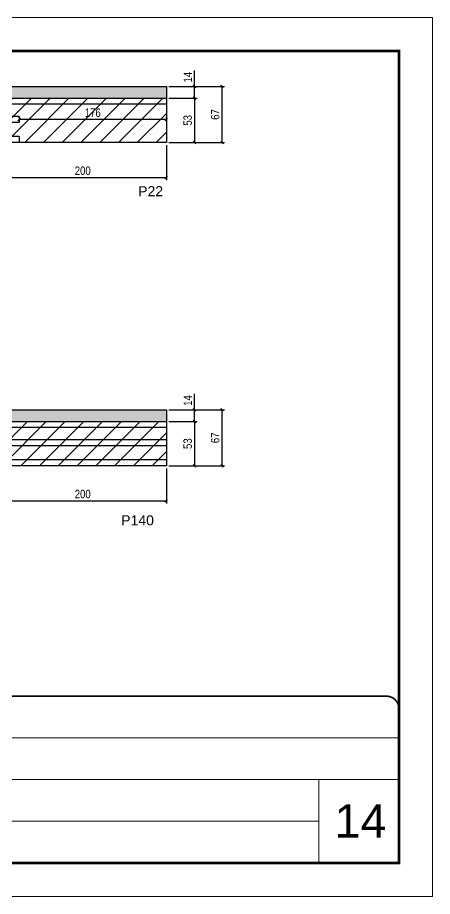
# Model space of a CAD drawing. Extents: x 3330 to 22105, y 1197 to 30204.
# Drawn here: x 15433 to 15930, y 25317 to 26367 of the extents above; entities that cross this region are included whole.
import ezdxf

# ---------------------------------------------------------------- set-up
doc = ezdxf.new("R2010")
doc.units = 0
doc.linetypes.add('CONTINUO', pattern=[0])
doc.linetypes.add('DASHED', pattern=[0.75, 0.5, -0.25])
for name, color, linetype in [('5', 5, 'Continuous'), ('COTA', 241, 'Continuous'), ('Painéis', 200, 'Continuous'), ('SARR_2.2x7', 40, 'Continuous')]:
    doc.layers.add(name, color=color, linetype=linetype)
for name, color, linetype, lineweight in [('CARIMBO', 255, 'Continuous', 9), ('Folhas', 255, 'Continuous', 9), ('Hachura', 251, 'Continuous', 9), ('SARRAFO DE PRESSAO', 251, 'DASHED', 9)]:
    doc.layers.add(name, color=color, linetype=linetype, lineweight=lineweight)
doc.styles.add('ARIAL', font='arial.ttf')
doc.styles.add('COTA TECNICA', font='techl___.ttf', dxfattribs={"height": 10})
doc.styles.get("Standard").update_dxf_attribs({"font": 'arial.ttf'})
doc.dimstyles.new('PAINEL', dxfattribs={"dimtxt": 10, "dimasz": 3, "dimexe": 3, "dimexo": 3, "dimgap": 3, "dimtad": 1, "dimdec": 1, "dimzin": 12, "dimdsep": 46, "dimtxsty": 'COTA TECNICA', "dimblk1": 'OBLIQUE', "dimblk2": 'OBLIQUE', "dimsah": 1, "dimcen": 0.9, "dimclrd": 4, "dimclre": 4, "dimclrt": 240, "dimadec": 1, "dimazin": 3, "dimtfac": 1, "dimtdec": 1, "dimtmove": 0, "dimatfit": 3, "dimfxl": 1, "dimtolj": 1, "dimtzin": 12, "dimarcsym": 0})

# ---------------------------------------------------------------- blocks, each defined once
blk = doc.blocks.new('9999999999')
at = {"color": 30, "linetype": 'CONTINUO'}
for p, q in [((98564.6, 34379.6), (99584, 34379.6)), ((98564.6, 34329.8), (99488, 34329.8)), ((99584, 34329.8), (99488, 34329.8)), ((99488, 34329.8), (99488, 34230.2)), ((98564.6, 34280), (99488, 34280))]:
    blk.add_line(p, q, dxfattribs=at)
at = {"color": 30, "linetype": 'CONTINUO', "const_width": 2}
blk.add_lwpolyline([(99584, 34230.2), (99584, 34414.4, 0.414214), (99569, 34429.4), (98229, 34429.4, 0.414214), (98214, 34414.4), (98214, 34245.2, 0.414214), (98229, 34230.2), (99584, 34230.2)], format="xyb", dxfattribs=at)
at = {"layer": 'Folhas'}
blk.add_lwpolyline([(98139, 34190.2), (99624, 34190.2), (99624, 35240.2), (98139, 35240.2)], close=True, dxfattribs=at)
at = {"layer": 'Folhas', "color": 30, "const_width": 3}
blk.add_lwpolyline([(98214, 34230.2), (99584, 34230.2), (99584, 35200.2), (98214, 35200.2)], close=True, dxfattribs=at)
blk = doc.blocks.new('_Oblique')
at = {"color": 0, "linetype": 'ByBlock', "lineweight": -2}
blk.add_line((-0.5, -0.5), (0.5, 0.5), dxfattribs=at)
blk = doc.blocks.new('*D460')
at = {"layer": 'COTA', "color": 4, "linetype": 'ByBlock', "lineweight": -2, "transparency": 16777216}
for p, q in [((15614.3, 26271.1), (15648, 26271.1)), ((15645, 26271.1), (15645, 26218.1)), ((15614.3, 26218.1), (15648, 26218.1))]:
    blk.add_line(p, q, dxfattribs=at)
at = {"layer": 'Defpoints', "color": 0, "linetype": 'ByBlock', "transparency": 16777216}
for p in [(15611.3, 26271.1), (15611.3, 26218.1), (15645, 26218.1)]:
    blk.add_point(p, dxfattribs=at)
at = {"layer": 'COTA', "color": 4, "linetype": 'ByBlock', "lineweight": -2, "transparency": 16777216, "xscale": 3, "yscale": 3, "zscale": 3}
for p, rotation in [((15645, 26271.1), 90), ((15645, 26218.1), 270)]:
    blk.add_blockref('_Oblique', p, dxfattribs=dict(at, rotation=rotation))
at = {"layer": 'COTA', "color": 240, "linetype": 'ByBlock', "transparency": 16777216, "insert": (15636.8, 26244.6), "char_height": 10, "attachment_point": 5, "rotation": 90, "style": 'COTA TECNICA'}
blk.add_mtext('\\A1;53', dxfattribs=at)
blk = doc.blocks.new('*D461')
at = {"layer": 'COTA', "color": 4, "linetype": 'ByBlock', "lineweight": -2, "transparency": 16777216}
for p, q in [((15645, 26285.1), (15645, 26304.3)), ((15614.3, 26285.1), (15648, 26285.1)), ((15645, 26271.1), (15645, 26285.1)), ((15614.3, 26271.1), (15648, 26271.1))]:
    blk.add_line(p, q, dxfattribs=at)
at = {"layer": 'Defpoints', "color": 0, "linetype": 'ByBlock', "transparency": 16777216}
for p in [(15611.3, 26285.1), (15645, 26285.1), (15611.3, 26271.1)]:
    blk.add_point(p, dxfattribs=at)
at = {"layer": 'COTA', "color": 4, "linetype": 'ByBlock', "lineweight": -2, "transparency": 16777216, "xscale": 3, "yscale": 3, "zscale": 3}
for p, rotation in [((15645, 26285.1), 90), ((15645, 26271.1), 270)]:
    blk.add_blockref('_Oblique', p, dxfattribs=dict(at, rotation=rotation))
at = {"layer": 'COTA', "color": 240, "linetype": 'ByBlock', "transparency": 16777216, "insert": (15636.9, 26296.2), "char_height": 10, "attachment_point": 5, "rotation": 90, "style": 'COTA TECNICA'}
blk.add_mtext('\\A1;14', dxfattribs=at)
blk = doc.blocks.new('*D462')
at = {"layer": 'COTA', "color": 4, "linetype": 'ByBlock', "lineweight": -2, "transparency": 16777216}
for p, q in [((15614.3, 26285.1), (15680.9, 26285.1)), ((15677.9, 26218.1), (15677.9, 26285.1)), ((15614.3, 26218.1), (15680.9, 26218.1))]:
    blk.add_line(p, q, dxfattribs=at)
at = {"layer": 'Defpoints', "color": 0, "linetype": 'ByBlock', "transparency": 16777216}
for p in [(15611.3, 26285.1), (15677.9, 26285.1), (15611.3, 26218.1)]:
    blk.add_point(p, dxfattribs=at)
at = {"layer": 'COTA', "color": 4, "linetype": 'ByBlock', "lineweight": -2, "transparency": 16777216, "xscale": 3, "yscale": 3, "zscale": 3}
for p, rotation in [((15677.9, 26285.1), 90), ((15677.9, 26218.1), 270)]:
    blk.add_blockref('_Oblique', p, dxfattribs=dict(at, rotation=rotation))
at = {"layer": 'COTA', "color": 240, "linetype": 'ByBlock', "transparency": 16777216, "insert": (15669.8, 26251.6), "char_height": 10, "attachment_point": 5, "rotation": 90, "style": 'COTA TECNICA'}
blk.add_mtext('\\A1;67', dxfattribs=at)
blk = doc.blocks.new('*D463')
at = {"layer": 'COTA', "color": 4, "linetype": 'ByBlock', "lineweight": -2, "transparency": 16777216}
for p, q in [((15411.3, 26215.1), (15411.3, 26173.3)), ((15611.3, 26215.1), (15611.3, 26173.3)), ((15411.3, 26176.3), (15611.3, 26176.3))]:
    blk.add_line(p, q, dxfattribs=at)
at = {"layer": 'Defpoints', "color": 0, "linetype": 'ByBlock', "transparency": 16777216}
for p in [(15411.3, 26218.1), (15611.3, 26218.1), (15611.3, 26176.3)]:
    blk.add_point(p, dxfattribs=at)
at = {"layer": 'COTA', "color": 4, "linetype": 'ByBlock', "lineweight": -2, "transparency": 16777216, "xscale": 3, "yscale": 3, "zscale": 3, "rotation": 180}
blk.add_blockref('_Oblique', (15411.3, 26176.3), dxfattribs=at)
at = {"layer": 'COTA', "color": 4, "linetype": 'ByBlock', "lineweight": -2, "transparency": 16777216, "xscale": 3, "yscale": 3, "zscale": 3}
blk.add_blockref('_Oblique', (15611.3, 26176.3), dxfattribs=at)
at = {"layer": 'COTA', "color": 240, "linetype": 'ByBlock', "transparency": 16777216, "insert": (15511.3, 26184.4), "char_height": 10, "attachment_point": 5, "style": 'COTA TECNICA'}
blk.add_mtext('\\A1;200', dxfattribs=at)
blk = doc.blocks.new('*D464')
at = {"layer": 'COTA', "color": 4, "linetype": 'ByBlock', "lineweight": -2, "transparency": 16777216}
for p, q in [((15435.3, 26247.6), (15435.3, 26248.6)), ((15611.3, 26245.6), (15435.3, 26245.6)), ((15611.3, 26247.6), (15611.3, 26248.6))]:
    blk.add_line(p, q, dxfattribs=at)
at = {"layer": 'Defpoints', "color": 0, "linetype": 'ByBlock', "transparency": 16777216}
for p in [(15435.3, 26245.6), (15435.3, 26244.6), (15611.3, 26244.6)]:
    blk.add_point(p, dxfattribs=at)
at = {"layer": 'COTA', "color": 4, "linetype": 'ByBlock', "lineweight": -2, "transparency": 16777216, "xscale": 3, "yscale": 3, "zscale": 3, "rotation": 180}
blk.add_blockref('_Oblique', (15435.3, 26245.6), dxfattribs=at)
at = {"layer": 'COTA', "color": 4, "linetype": 'ByBlock', "lineweight": -2, "transparency": 16777216, "xscale": 3, "yscale": 3, "zscale": 3}
blk.add_blockref('_Oblique', (15611.3, 26245.6), dxfattribs=at)
at = {"layer": 'COTA', "color": 240, "linetype": 'ByBlock', "transparency": 16777216, "insert": (15523.3, 26253.7), "char_height": 10, "attachment_point": 5, "style": 'COTA TECNICA'}
blk.add_mtext('\\A1;176', dxfattribs=at)
blk = doc.blocks.new('*D467')
at = {"layer": 'COTA', "color": 4, "linetype": 'ByBlock', "lineweight": -2, "transparency": 16777216}
for p, q in [((15614.3, 25884.8), (15648, 25884.8)), ((15645, 25884.8), (15645, 25831.8)), ((15614.3, 25831.8), (15648, 25831.8))]:
    blk.add_line(p, q, dxfattribs=at)
at = {"layer": 'Defpoints', "color": 0, "linetype": 'ByBlock', "transparency": 16777216}
for p in [(15611.3, 25884.8), (15611.3, 25831.8), (15645, 25831.8)]:
    blk.add_point(p, dxfattribs=at)
at = {"layer": 'COTA', "color": 4, "linetype": 'ByBlock', "lineweight": -2, "transparency": 16777216, "xscale": 3, "yscale": 3, "zscale": 3}
for p, rotation in [((15645, 25884.8), 90), ((15645, 25831.8), 270)]:
    blk.add_blockref('_Oblique', p, dxfattribs=dict(at, rotation=rotation))
at = {"layer": 'COTA', "color": 240, "linetype": 'ByBlock', "transparency": 16777216, "insert": (15636.8, 25858.3), "char_height": 10, "attachment_point": 5, "rotation": 90, "style": 'COTA TECNICA'}
blk.add_mtext('\\A1;53', dxfattribs=at)
blk = doc.blocks.new('*D468')
at = {"layer": 'COTA', "color": 4, "linetype": 'ByBlock', "lineweight": -2, "transparency": 16777216}
for p, q in [((15645, 25898.8), (15645, 25917.9)), ((15614.3, 25898.8), (15648, 25898.8)), ((15645, 25884.8), (15645, 25898.8)), ((15614.3, 25884.8), (15648, 25884.8))]:
    blk.add_line(p, q, dxfattribs=at)
at = {"layer": 'Defpoints', "color": 0, "linetype": 'ByBlock', "transparency": 16777216}
for p in [(15611.3, 25898.8), (15645, 25898.8), (15611.3, 25884.8)]:
    blk.add_point(p, dxfattribs=at)
at = {"layer": 'COTA', "color": 4, "linetype": 'ByBlock', "lineweight": -2, "transparency": 16777216, "xscale": 3, "yscale": 3, "zscale": 3}
for p, rotation in [((15645, 25898.8), 90), ((15645, 25884.8), 270)]:
    blk.add_blockref('_Oblique', p, dxfattribs=dict(at, rotation=rotation))
at = {"layer": 'COTA', "color": 240, "linetype": 'ByBlock', "transparency": 16777216, "insert": (15636.9, 25909.9), "char_height": 10, "attachment_point": 5, "rotation": 90, "style": 'COTA TECNICA'}
blk.add_mtext('\\A1;14', dxfattribs=at)
blk = doc.blocks.new('*D469')
at = {"layer": 'COTA', "color": 4, "linetype": 'ByBlock', "lineweight": -2, "transparency": 16777216}
for p, q in [((15614.3, 25898.8), (15680.9, 25898.8)), ((15677.9, 25831.8), (15677.9, 25898.8)), ((15614.3, 25831.8), (15680.9, 25831.8))]:
    blk.add_line(p, q, dxfattribs=at)
at = {"layer": 'Defpoints', "color": 0, "linetype": 'ByBlock', "transparency": 16777216}
for p in [(15611.3, 25898.8), (15677.9, 25898.8), (15611.3, 25831.8)]:
    blk.add_point(p, dxfattribs=at)
at = {"layer": 'COTA', "color": 4, "linetype": 'ByBlock', "lineweight": -2, "transparency": 16777216, "xscale": 3, "yscale": 3, "zscale": 3}
for p, rotation in [((15677.9, 25898.8), 90), ((15677.9, 25831.8), 270)]:
    blk.add_blockref('_Oblique', p, dxfattribs=dict(at, rotation=rotation))
at = {"layer": 'COTA', "color": 240, "linetype": 'ByBlock', "transparency": 16777216, "insert": (15669.8, 25865.3), "char_height": 10, "attachment_point": 5, "rotation": 90, "style": 'COTA TECNICA'}
blk.add_mtext('\\A1;67', dxfattribs=at)
blk = doc.blocks.new('*D470')
at = {"layer": 'COTA', "color": 4, "linetype": 'ByBlock', "lineweight": -2, "transparency": 16777216}
for p, q in [((15411.3, 25828.8), (15411.3, 25787)), ((15611.3, 25828.8), (15611.3, 25787)), ((15411.3, 25790), (15611.3, 25790))]:
    blk.add_line(p, q, dxfattribs=at)
at = {"layer": 'Defpoints', "color": 0, "linetype": 'ByBlock', "transparency": 16777216}
for p in [(15411.3, 25831.8), (15611.3, 25831.8), (15611.3, 25790)]:
    blk.add_point(p, dxfattribs=at)
at = {"layer": 'COTA', "color": 4, "linetype": 'ByBlock', "lineweight": -2, "transparency": 16777216, "xscale": 3, "yscale": 3, "zscale": 3, "rotation": 180}
blk.add_blockref('_Oblique', (15411.3, 25790), dxfattribs=at)
at = {"layer": 'COTA', "color": 4, "linetype": 'ByBlock', "lineweight": -2, "transparency": 16777216, "xscale": 3, "yscale": 3, "zscale": 3}
blk.add_blockref('_Oblique', (15611.3, 25790), dxfattribs=at)
at = {"layer": 'COTA', "color": 240, "linetype": 'ByBlock', "transparency": 16777216, "insert": (15511.3, 25798.1), "char_height": 10, "attachment_point": 5, "style": 'COTA TECNICA'}
blk.add_mtext('\\A1;200', dxfattribs=at)

msp = doc.modelspace()

# ---------------------------------------------------------------- hatches: boundary and pattern name
at = {"layer": 'COTA', "linetype": 'ByBlock'}
h = msp.add_hatch(dxfattribs=at)
h.set_pattern_fill('AR-CONC', color=256, scale=0.03)
h.set_pattern_definition([(50, (-117913.5154, -7480.7943), (5.46554007, -0.47817257), [0.5715, -6.2865]), (355, (-117913.5154, -7480.7943), (-1.05730264, 5.73170536), [0.4572, -5.02921753]), (100.4514447, (-117913.06, -7480.834), (4.40823741, 5.25353256), [0.48570026, -5.34270734]), (46.1842, (-117913.5154, -7479.27), (8.13237123, -1.26126984), [0.85725, -9.42975]), (96.6355576, (-117912.838, -7479.3754), (7.122124, 7.42278374), [0.7285507, -8.01406824]), (351.184151, (-117913.5154, -7479.27), (7.122124, 7.42278374), [0.685799, -7.54379196]), (21, (-117912.7534, -7479.6513), (4.54843174, -3.06795595), [0.5715, -6.2865]), (326, (-117912.7534, -7479.6513), (1.85406085, 5.52563898), [0.4572, -5.0292]), (71.451445, (-117912.3744, -7479.907), (6.40249258, 2.45768307), [0.48570026, -5.34269813]), (37.5, (-117913.5154, -7480.7943), (0.092658098, 2.536651166), [0, -4.96824, 0, -5.1054, 0, -5.04825]), (7.5, (-117913.5154, -7480.7943), (2.004589875, 3.005417245), [0, -2.91084, 0, -4.85394, 0, -1.92405]), (327.5, (-117915.2147, -7480.7943), (4.067717855, -0.17186232), [0, -1.905, 0, -5.9436, 0, -7.8867]), (317.5, (-117915.9767, -7480.7943), (4.44387544, 0.76279473), [0, -2.4765, 0, -3.94716, 0, -5.6007])])
h.paths.add_polyline_path([(14923.34, 26285.14), (14923.34, 26271.14), (15611.34, 26271.14), (15611.34, 26285.14)])
h = msp.add_hatch(dxfattribs=at)
h.set_pattern_fill('AR-CONC', color=256, scale=0.03)
h.set_pattern_definition([(50, (-117913.5154, -7867.112), (5.46554007, -0.47817257), [0.5715, -6.2865]), (355, (-117913.5154, -7867.112), (-1.05730264, 5.73170536), [0.4572, -5.02921753]), (100.4514447, (-117913.06, -7867.152), (4.40823741, 5.25353256), [0.48570026, -5.34270734]), (46.1842, (-117913.5154, -7865.588), (8.13237123, -1.26126984), [0.85725, -9.42975]), (96.6355576, (-117912.838, -7865.693), (7.122124, 7.42278374), [0.7285507, -8.01406824]), (351.184151, (-117913.5154, -7865.588), (7.122124, 7.42278374), [0.685799, -7.54379196]), (21, (-117912.7534, -7865.969), (4.54843174, -3.06795595), [0.5715, -6.2865]), (326, (-117912.7534, -7865.969), (1.85406085, 5.52563898), [0.4572, -5.0292]), (71.451445, (-117912.3744, -7866.2246), (6.40249258, 2.45768307), [0.48570026, -5.34269813]), (37.5, (-117913.5154, -7867.112), (0.092658098, 2.536651166), [0, -4.96824, 0, -5.1054, 0, -5.04825]), (7.5, (-117913.5154, -7867.112), (2.004589875, 3.005417245), [0, -2.91084, 0, -4.85394, 0, -1.92405]), (327.5, (-117915.2147, -7867.112), (4.067717855, -0.17186232), [0, -1.905, 0, -5.9436, 0, -7.8867]), (317.5, (-117915.9767, -7867.112), (4.44387544, 0.76279473), [0, -2.4765, 0, -3.94716, 0, -5.6007])])
h.paths.add_polyline_path([(14923.34, 25898.82), (14923.34, 25884.82), (15611.34, 25884.82), (15611.34, 25898.82)])
at = {"layer": 'Hachura', "linetype": 'ByBlock'}
h = msp.add_hatch(dxfattribs=at)
h.set_pattern_fill('ANSI31', color=256, scale=5)
h.paths.add_polyline_path([(15167.34, 26271.14), (14923.34, 26271.14), (14923.34, 26218.14), (15167.34, 26218.14)])
h.paths.add_polyline_path([(15411.34, 26271.14), (15167.34, 26271.14), (15167.34, 26218.14), (15411.34, 26218.14)])
h.paths.add_polyline_path([(15611.34, 26271.14), (15411.34, 26271.14), (15411.34, 26218.14), (15611.34, 26218.14)])
h.paths.add_polyline_path([(15381.34, 26090.32), (15167.34, 26090.32), (15167.34, 26023.32), (15381.34, 26023.32)])
h.paths.add_polyline_path([(15167.34, 26090.32), (14923.34, 26090.32), (14923.34, 26023.32), (15167.34, 26023.32)])
h.paths.add_polyline_path([(15167.34, 25884.82), (14923.34, 25884.82), (14923.34, 25831.82), (15167.34, 25831.82)])
h.paths.add_polyline_path([(15411.34, 25884.82), (15167.34, 25884.82), (15167.34, 25831.82), (15411.34, 25831.82)])
h.paths.add_polyline_path([(15611.34, 25884.82), (15411.34, 25884.82), (15411.34, 25831.82), (15611.34, 25831.82)])
h.paths.add_polyline_path([(15160.34, 25705.38), (15060.34, 25705.38), (15060.34, 25638.38), (15160.34, 25638.38), (15160.34, 25653.38)])
h.paths.add_polyline_path([(15060.34, 25705.38), (14945.34, 25705.38), (14945.34, 25653.38), (14945.34, 25638.38), (15060.34, 25638.38)])
h.paths.add_polyline_path([(15182.34, 25653.38), (15160.34, 25653.38), (15160.34, 25645.88), (15182.34, 25645.88)])
h.paths.add_polyline_path([(15182.34, 25645.88), (15160.34, 25645.88), (15160.34, 25638.38), (15182.34, 25638.38)])
h.paths.add_polyline_path([(14945.34, 25645.88), (14923.34, 25645.88), (14923.34, 25638.38), (14945.34, 25638.38)])
h.paths.add_polyline_path([(14945.34, 25653.38), (14923.34, 25653.38), (14923.34, 25645.88), (14945.34, 25645.88)])

# ---------------------------------------------------------------- linework, layer by layer
at = {"layer": 'COTA', "linetype": 'ByBlock'}
for p, q in [((14923.34, 26285.14), (15611.34, 26285.14)), ((15611.34, 26285.14), (15611.34, 26271.14)), ((15435.34, 26249.13), (15435.34, 26242.13)), ((15435.34, 26225.14), (15435.34, 26218.14)), ((14923.34, 25898.82), (15611.34, 25898.82)), ((15611.34, 25898.82), (15611.34, 25884.82))]:
    msp.add_line(p, q, dxfattribs=at)
at = {"layer": 'Painéis', "linetype": 'Continuous'}
for p, q in [((14923.34, 26271.14), (15611.34, 26271.14)), ((15611.34, 26271.14), (15611.34, 26218.14)), ((15611.34, 26218.14), (14923.34, 26218.14)), ((14923.34, 25884.82), (15611.34, 25884.82)), ((15611.34, 25884.82), (15611.34, 25831.82)), ((15611.34, 25831.82), (14923.34, 25831.82))]:
    msp.add_line(p, q, dxfattribs=at)
at = {"layer": 'SARR_2.2x7', "linetype": 'Continuous'}
for p, q in [((15611.34, 26264.14), (15411.34, 26264.14)), ((15435.34, 26249.13), (15411.34, 26249.13)), ((15435.34, 26242.13), (15411.34, 26242.13)), ((15435.34, 26225.14), (15411.34, 26225.14)), ((15611.34, 25877.82), (15411.34, 25877.82)), ((15611.34, 25862.81), (15411.34, 25862.81)), ((15611.34, 25855.81), (15411.34, 25855.81)), ((15611.34, 25838.82), (15411.34, 25838.82))]:
    msp.add_line(p, q, dxfattribs=at)

# ---------------------------------------------------------------- block references
at = {"layer": 'SARRAFO DE PRESSAO', "color": 6, "linetype": 'ByBlock'}
msp.add_blockref('9999999999', (-83694.42, -8872.81), dxfattribs=at)

# ---------------------------------------------------------------- texts
at = {"layer": '5', "linetype": 'Continuous'}
for s, rotation, p in [('P22', 0.00004, (15577.58, 26153.97)), ('P140', 359.99996, (15557.31, 25760.75))]:
    msp.add_text(s, height=12, rotation=rotation, dxfattribs=at).set_placement(p)
at = {"layer": 'CARIMBO', "style": 'ARIAL'}
msp.add_text('14', height=40, dxfattribs=at).set_placement((15812.42, 25387.54))

# ---------------------------------------------------------------- dimensions: what is measured, and where the dimension line sits
at = {"layer": 'COTA', "linetype": 'ByBlock'}
for base, p1, p2, picture, middle in [((15645.02, 26285.14), (15611.34, 26271.14), (15611.34, 26285.14), '*D461', (15636.95, 26296.2)), ((15677.89, 26285.14), (15611.34, 26218.14), (15611.34, 26285.14), '*D462', (15669.79, 26251.64)), ((15645.02, 26218.14), (15611.34, 26271.14), (15611.34, 26218.14), '*D460', (15636.8, 26244.64)), ((15645.02, 25898.82), (15611.34, 25884.82), (15611.34, 25898.82), '*D468', (15636.95, 25909.88)), ((15677.89, 25898.82), (15611.34, 25831.82), (15611.34, 25898.82), '*D469', (15669.79, 25865.32)), ((15645.02, 25831.82), (15611.34, 25884.82), (15611.34, 25831.82), '*D467', (15636.8, 25858.32))]:
    dim = msp.add_linear_dim(base=base, p1=p1, p2=p2, angle=90, dimstyle='PAINEL', dxfattribs=at)
    dim.commit()
    dim.dimension.update_dxf_attribs({"geometry": picture, "text_midpoint": middle})
for base, p1, p2, picture, middle in [((15435.34, 26245.63), (15611.34, 26244.64), (15435.34, 26244.64), '*D464', (15523.34, 26253.73)), ((15611.34, 26176.29), (15411.34, 26218.14), (15611.34, 26218.14), '*D463', (15511.34, 26184.39)), ((15611.34, 25789.97), (15411.34, 25831.82), (15611.34, 25831.82), '*D470', (15511.34, 25798.08))]:
    dim = msp.add_linear_dim(base=base, p1=p1, p2=p2, dimstyle='PAINEL', dxfattribs=at)
    dim.commit()
    dim.dimension.update_dxf_attribs({"geometry": picture, "text_midpoint": middle})

doc.saveas('drawing.dxf')
